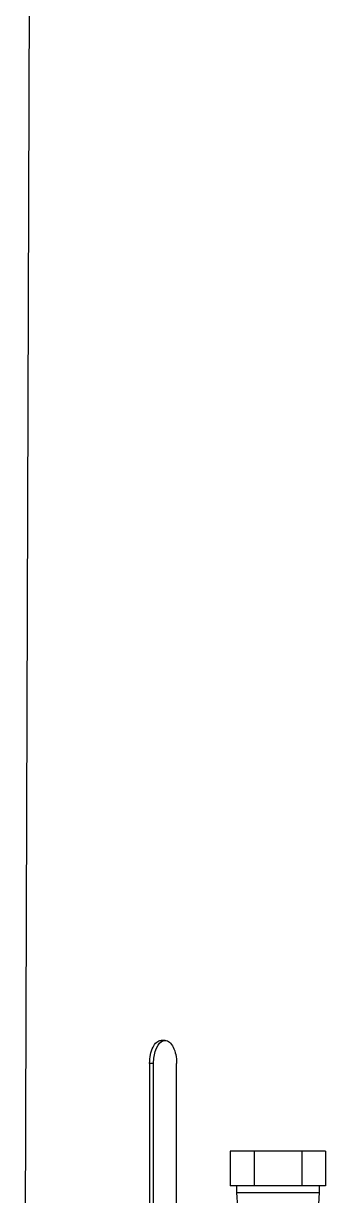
# Model space of a CAD drawing. Header units: millimetres. Extents: x 0 to 10500, y 0 to 7425.
# Drawn here: x 4351 to 4482, y 5608 to 6119 of the extents above; entities that cross this region are included whole.
import ezdxf

# ---------------------------------------------------------------- set-up
doc = ezdxf.new("R2010")
doc.units = ezdxf.units.MM
doc.header["$LTSCALE"] = 577.5
doc.layers.get('0').update_dxf_attribs({"linetype": 'CONTINUOUS'})
doc.layers.add('NOTES3D', color=7, linetype='CONTINUOUS')
doc.styles.get("Standard").update_dxf_attribs({"font": 'txt', "width": 0.85})
doc.dimstyles.get("Standard").update_dxf_attribs({"dimtxt": 3.5, "dimasz": 3.5, "dimexe": 1.5, "dimexo": 1.5, "dimtad": 1, "dimdec": 1, "dimtxsty": 'Standard', "dimblk": '_FILLED', "dimblk1": '_FILLED', "dimblk2": '_FILLED', "dimcen": 0.09, "dimadec": 1, "dimazin": 2, "dimtol": 1, "dimtp": 0.1, "dimtm": 0.1, "dimtfac": 1, "dimtdec": 1, "dimtofl": 0, "dimtmove": 0, "dimatfit": 3, "dimldrblk": '_FILLED', "dimfxl": 1, "dimtolj": 1, "dimarcsym": 0})

# ---------------------------------------------------------------- blocks, each defined once
blk = doc.blocks.new('_FILLED')
at = {"color": 0, "linetype": 'ByBlock'}
blk.add_solid([(0, 0), (-1, 0.21), (-1, -0.21)], dxfattribs=at)

msp = doc.modelspace()

# ---------------------------------------------------------------- linework, layer by layer
at = {"color": 7, "linetype": 'Continuous'}
for p, q in [((4412.5, 5675.71), (4410.76, 5675.71)), ((4405.76, 5665.71), (4405.76, 5587.54)), ((4407.5, 5665.71), (4405.76, 5665.71)), ((4407.5, 5588.37), (4407.5, 5665.71)), ((4417.5, 5588.37), (4417.5, 5665.71)), ((4440.86, 5627.37), (4440.86, 5612.37)), ((4482.43, 5627.37), (4440.86, 5627.37)), ((4451.25, 5627.37), (4451.25, 5612.37)), ((4472.04, 5627.37), (4472.04, 5612.37)), ((4482.43, 5627.37), (4482.43, 5612.37)), ((4482.43, 5612.37), (4440.86, 5612.37)), ((4443.64, 5612.37), (4443.64, 5609.37)), ((4479.64, 5612.37), (4479.64, 5609.37)), ((4443.64, 5609.37), (4444.86, 5589.87)), ((4443.64, 5609.37), (4479.64, 5609.37)), ((4479.64, 5609.37), (4478.43, 5589.87))]:
    msp.add_line(p, q, dxfattribs=at)
for points, knots in [([(4405.76, 5665.71), (4405.76, 5666.99), (4405.99, 5669.42), (4407, 5672.61), (4408.51, 5674.96), (4410.08, 5675.71), (4410.76, 5675.71)], [0, 0, 0, 0, 0.319603, 0.603862, 0.828864, 1, 1, 1, 1]), ([(4407.5, 5665.71), (4407.5, 5667.7), (4407.95, 5671.13), (4409.73, 5674.43), (4410.97, 5675.23)], [0, 0, 0, 0, 0.574946, 1, 1, 1, 1]), ([(4410.97, 5675.23), (4411.09, 5675.31), (4411.56, 5675.57), (4412.1, 5675.71), (4412.5, 5675.71)], [0, 0, 0, 0, 0.265289, 1, 1, 1, 1]), ([(4412.5, 5675.71), (4413.18, 5675.71), (4414.75, 5674.96), (4416.26, 5672.61), (4417.27, 5669.42), (4417.5, 5666.99), (4417.5, 5665.71)], [0, 0, 0, 0, 0.171136, 0.396138, 0.680397, 1, 1, 1, 1])]:
    msp.add_open_spline(points, degree=3, knots=knots, dxfattribs=at)

# ---------------------------------------------------------------- leaders
at = {"layer": 'NOTES3D', "color": 2, "linetype": 'Continuous'}
msp.add_leader([(4351.51, 5546.14), (4355.39, 6706.42), (4353.39, 6706.42)], dimstyle='Standard', override={"dimtad": 0}, dxfattribs=at)

doc.saveas('drawing.dxf')
